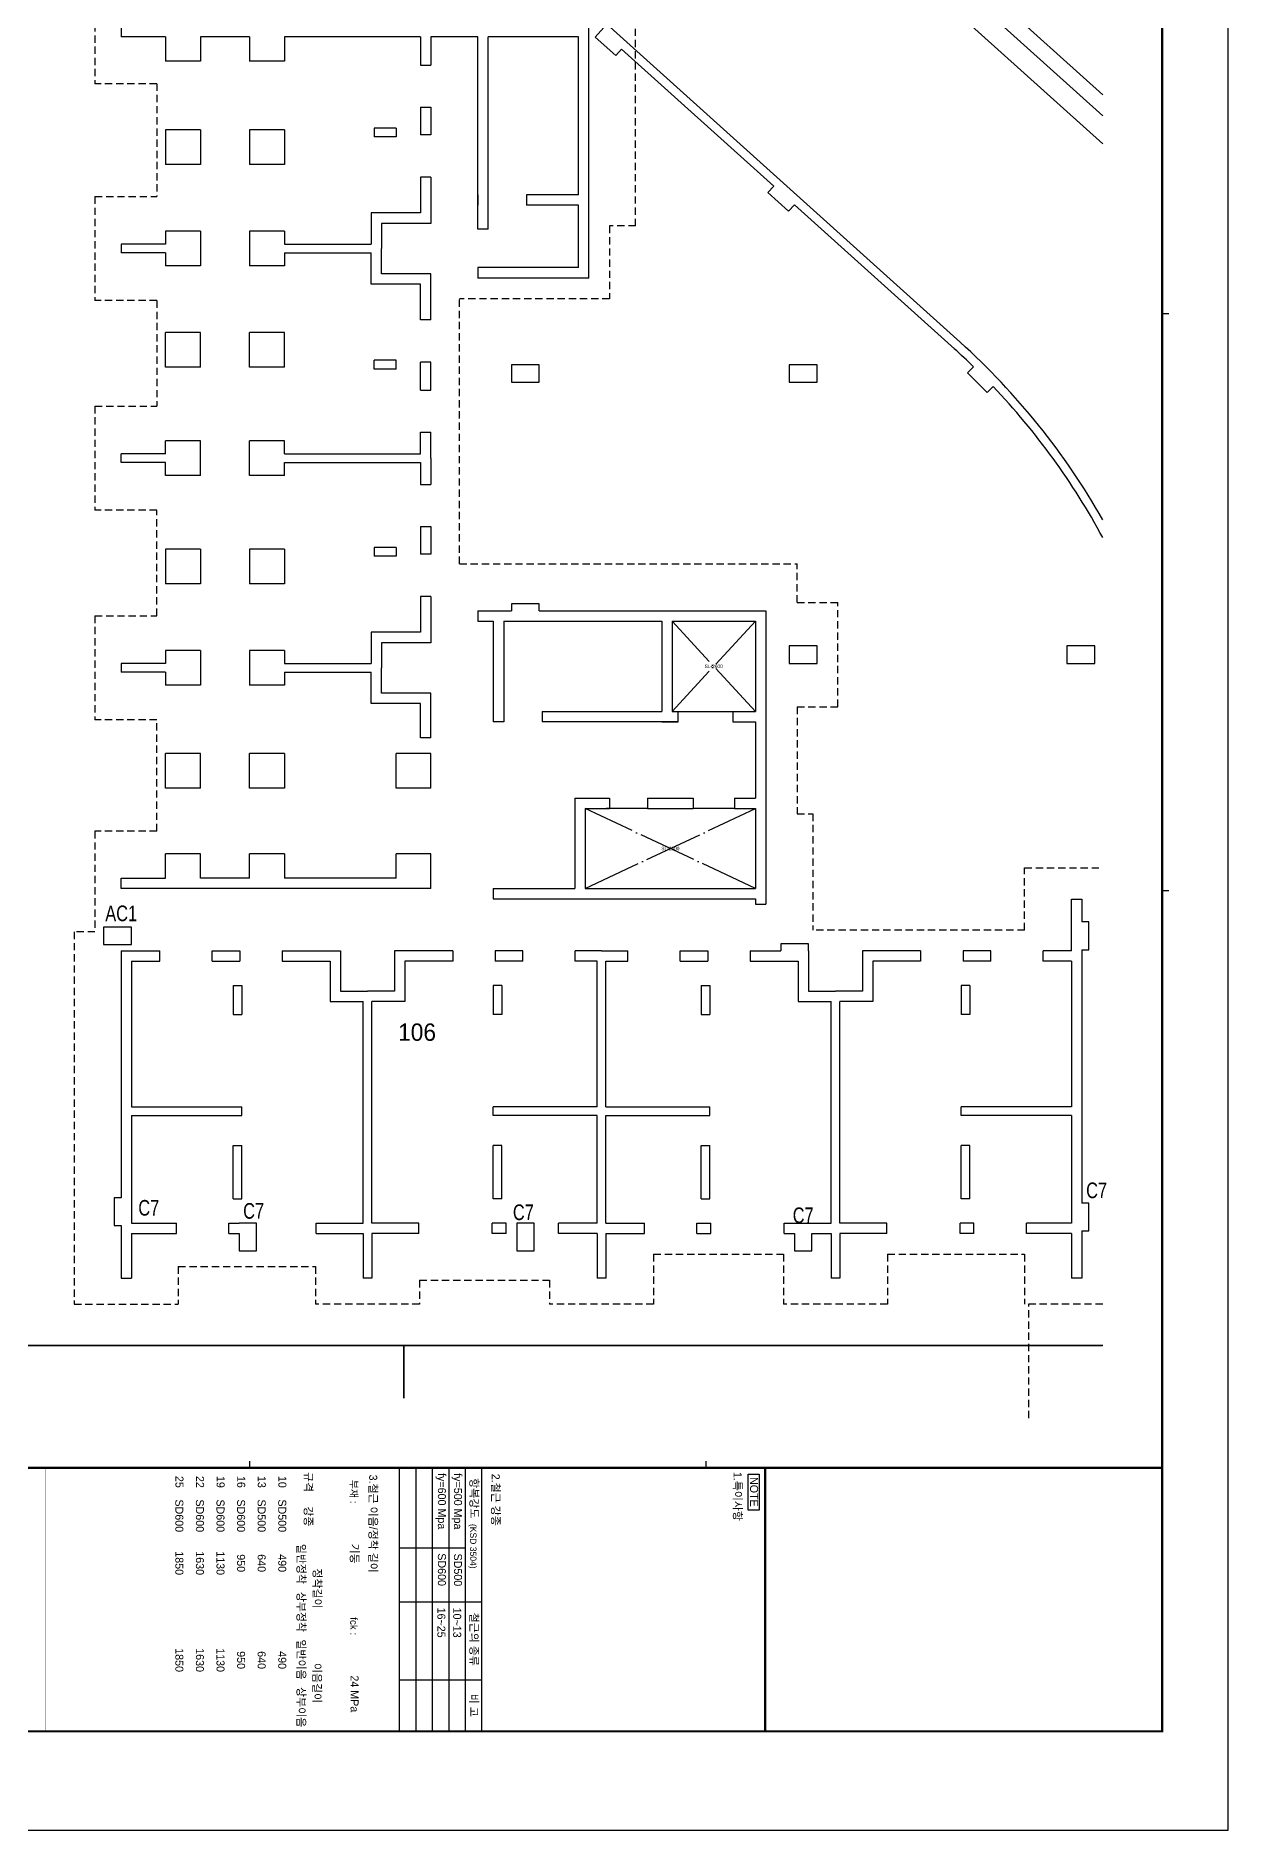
# Model space of a CAD drawing. Header units: millimetres. Extents: x 327808 to 2562540, y -728300 to 402793.
# Drawn here: x 426283 to 460627, y -503150 to -451458 of the extents above; entities that cross this region are included whole.
import ezdxf
from ezdxf.enums import TextEntityAlignment as Align

# ---------------------------------------------------------------- set-up
doc = ezdxf.new("R2010")
doc.units = ezdxf.units.MM
doc.header["$LTSCALE"] = 140
doc.linetypes.add('XS-기초$0$DDOT', pattern=[14, 12, -1, 0, -1])
doc.linetypes.add('XS-기초$0$HID', pattern=[2.3, 1.5, -0.8])
for name, color, linetype in [('CEN-P', 14, 'Continuous'), ('NAME-C', 1, 'Continuous'), ('XREBAR', 1, 'Continuous'), ('XS-기초$0$EL7', 7, 'Continuous'), ('XS-기초$0$OPEN', 9, 'XS-기초$0$DDOT'), ('XS-기초$0$WALL', 11, 'Continuous'), ('XS-기초$0$기초연단', 3, 'Continuous'), ('기초꺽임', 7, 'Continuous')]:
    doc.layers.add(name, color=color, linetype=linetype)
doc.layers.add('TEXT', color=3, linetype='Continuous', lineweight=9)
doc.layers.add('XS-기초$0$DEFPOINT', color=144, linetype='Continuous', plot=False)
doc.styles.add('XRebarSheet', font='HMKMRHD.TTF')
doc.styles.add('돋음', font='')
doc.styles.get('돋음').set_extended_font_data('Dotum')

# ---------------------------------------------------------------- blocks, each defined once
blk = doc.blocks.new('dhs_sheet2e')
at = {"color": 7}
for p, q in [((38004.8, 57331.7), (38004.8, 57531.5)), ((55508.9, 57331.7), (55508.9, 57531.5)), ((73013.1, 43498.2), (72813.3, 43498.2)), ((73013.1, 36694), (81003.6, 36694)), ((77085.8, 36694), (77085.8, 34197)), ((79453.7, 36694), (79453.7, 34197)), ((73013.1, 36194.6), (81003.6, 36194.6)), ((75452.6, 36194.6), (75452.6, 34197)), ((73013.1, 35695.2), (81003.6, 35695.2)), ((73013.1, 35195.8), (81003.6, 35195.8)), ((73013.1, 34696.4), (81003.6, 34696.4)), ((73013.1, 34197), (81003.6, 34197)), ((73013.1, 29664.7), (72813.3, 29664.7))]:
    blk.add_line(p, q, dxfattribs=at)
for points in [[(84000, 0), (84000, 59329.4), (0, 59329.4), (0, 0)], [(73208.2, 45108.5), (74292.8, 45108.5), (74292.8, 44775), (73208.2, 44775)]]:
    blk.add_lwpolyline(points, close=True, dxfattribs=at)
at = {"color": 30, "const_width": 64.9}
blk.add_lwpolyline([(81003.6, 57331.7), (2996.4, 57331.7), (2996.4, 1997.6), (81003.6, 1997.6)], close=True, dxfattribs=at)
at = {"color": 30}
for points, const_width in [([(73013.1, 1997.6), (73013.1, 57331.7)], 64.9), ([(73013.1, 45291.6), (81003.6, 45291.6)], 64.9), ([(73013.1, 37482.7), (81003.6, 37482.7)], 1.25)]:
    blk.add_lwpolyline(points, dxfattribs=dict(at, const_width=const_width))
at = {"ltscale": 2, "const_width": 1.25}
for points in [[(73013.1, 36694), (73013.1, 34197)], [(81003.6, 36694), (81003.6, 34197)], [(73013.1, 33114.4), (73013.1, 32518)], [(81003.6, 32518), (81003.6, 33114.4)], [(73013.1, 31595.4), (73013.1, 23480)], [(81003.6, 23480), (81003.6, 31595.4)]]:
    blk.add_lwpolyline(points, dxfattribs=at)
at = {"color": 7, "const_width": 1.25}
for points in [[(73013.1, 33114.4), (81003.6, 33114.4)], [(75010.7, 32518), (75010.7, 33114.4)], [(77008.3, 33114.4), (77008.3, 32518)], [(79005.9, 32518), (79005.9, 33114.4)], [(73013.1, 32518), (81003.6, 32518)], [(73013.1, 31920), (81003.6, 31920)], [(73839.2, 31920), (73839.2, 23480)], [(75231.7, 31920), (75231.7, 23480)], [(78117.6, 31920), (78117.6, 23480)], [(75231.7, 31445.6), (81003.6, 31445.6)], [(76674.7, 31445.6), (76674.7, 23480)], [(79560.6, 31445.6), (79560.6, 23480)], [(73013.1, 30971.1), (81003.6, 30971.1)], [(73013.1, 30346.9), (81003.6, 30346.9)], [(73013.1, 29722.6), (81003.6, 29722.6)], [(73013.1, 29098.3), (81003.6, 29098.3)], [(73013.1, 28474.1), (81003.6, 28474.1)], [(73013.1, 27849.8), (81003.6, 27849.8)], [(73013.1, 27225.6), (81003.6, 27225.6)], [(73013.1, 26601.3), (81003.6, 26601.3)], [(73013.1, 25977.1), (81003.6, 25977.1)], [(73013.1, 25352.8), (81003.6, 25352.8)], [(73013.1, 24728.5), (81003.6, 24728.5)], [(73013.1, 24104.3), (81003.6, 24104.3)], [(73013.1, 23480), (81003.6, 23480)]]:
    blk.add_lwpolyline(points, dxfattribs=at)
at = {"color": 7, "ltscale": 2, "const_width": 1.25}
blk.add_lwpolyline([(77008.3, 32518), (77008.3, 33114.4)], dxfattribs=at)
at = {"color": 7, "style": 'XRebarSheet'}
for s, height, p in [('NOTE', 242.71, (73292, 44833.7)), ('1.특이사항', 242.71, (73135.9, 44335.3)), ('2.철근 강종', 242.71, (73193, 37000.1)), ('3.철근 이음/정착 길이', 242.711, (73219.2, 33284.8))]:
    blk.add_text(s, height=height, dxfattribs=at).set_placement(p)
at = {"color": 3, "style": 'XRebarSheet'}
for s, height, p in [('항복강도', 242.71, (73329, 36346.4)), ('(KSD 3504)', 194.17, (74714.3, 36344.3)), ('철근의 종류', 242.71, (77406.6, 36345.3)), ('비 고', 242.71, (79864.2, 36338.4)), ('부재 :', 220, (73378.9, 32707.9)), ('fck :', 220, (77546.2, 32707.9)), ('규격', 242.71, (73138.4, 31320.7)), ('강종', 242.71, (74182, 31320.7))]:
    blk.add_text(s, height=height, dxfattribs=at).set_placement(p)
blk = doc.blocks.new('zdfgarse')
at = {"color": 255, "xscale": 0.25, "yscale": 0.25, "zscale": 0.25}
blk.add_blockref('dhs_sheet2e', (0, 0), dxfattribs=at)
at = {"color": 3, "style": 'XRebarSheet'}
for s, p in [('fy=500 Mpa', (18294, 8964)), ('SD500', (18903, 8964)), ('10~13', (19313, 8958)), ('fy=600 Mpa', (18293, 8842)), ('SD600', (18901, 8842)), ('16~25', (19313, 8838)), ('기둥', (18828, 8180)), ('24 MPa', (19827, 8180))]:
    blk.add_text(s, height=60.7, dxfattribs=at).set_placement(p)
for s, p in [('정착길이', (19168, 7928)), ('이음길이', (19885, 7926)), ('일반정착', (18982, 7806)), ('상부정착', (19346, 7806)), ('일반이음', (19707, 7806)), ('상부이음', (20068, 7806)), ('10', (18360, 7663)), ('SD500', (18617, 7662)), ('490', (18976, 7662)), ('490', (19711, 7662)), ('13', (18360, 7507)), ('SD500', (18617, 7506)), ('640', (18976, 7506)), ('640', (19711, 7506)), ('16', (18360, 7351)), ('SD600', (18617, 7350)), ('950', (18976, 7350)), ('950', (19711, 7350)), ('19', (18360, 7195)), ('SD600', (18617, 7194)), ('1130', (18976, 7194)), ('1130', (19711, 7194)), ('22', (18360, 7039)), ('SD600', (18617, 7038)), ('1630', (18976, 7038)), ('1630', (19711, 7038)), ('25', (18360, 6883)), ('SD600', (18617, 6882)), ('1850', (18976, 6882)), ('1850', (19711, 6882))]:
    blk.add_text(s, height=60.7, dxfattribs=at).set_placement(p, align=Align.MIDDLE_CENTER)
blk = doc.blocks.new('zdhdthbse')
at = {"layer": 'CEN-P', "color": 2}
blk.add_lwpolyline([(24577, -20020), (20091, -20020)], dxfattribs=at)
at = {"layer": 'XS-기초$0$EL7'}
for p, q in [((12345, -1755), (13915, -1755)), ((11460, -4555), (10270, -4555)), ((13970, -4555), (12780, -4555))]:
    blk.add_line(p, q, dxfattribs=at)
at = {"layer": 'XS-기초$0$OPEN'}
for p, q in [((14570, -1755), (12170, 845)), ((14570, 845), (12170, -1755)), ((14570, -6855), (9670, -4555)), ((9670, -6855), (14570, -4555))]:
    blk.add_line(p, q, dxfattribs=at)
at = {"layer": 'XS-기초$0$WALL', "color": 5}
for p, q in [((24577, 15406), (5167, 32883)), ((24577, 14599), (19949, 18765)), ((-3705, 17980), (-3705, 17680)), ((-2420, 17680), (-3705, 17680)), ((-2420, 17680), (-2420, 16980)), ((-1420, 17680), (-1420, 16980)), ((0, 17680), (-1420, 17680)), ((0, 17680), (0, 16980)), ((4920, 17680), (1000, 17680)), ((1000, 17680), (1000, 16980)), ((4920, 17680), (4920, 16865)), ((6570, 17680), (5220, 17680)), ((5220, 17680), (5220, 16865)), ((6570, 12140), (6570, 17680)), ((6870, 12140), (6870, 17680)), ((9470, 17680), (6870, 17680)), ((9470, 13130), (9470, 17680)), ((9770, 10730), (9770, 17980)), ((10286, 18047), (9952, 17675)), ((9952, 17675), (10546, 17140)), ((20467, 8879), (10286, 18047)), ((10546, 17140), (10713, 17325)), ((15098, 13378), (10713, 17325)), ((-1420, 16980), (-2420, 16980)), ((1000, 16980), (0, 16980)), ((4920, 16865), (5220, 16865)), ((4920, 15655), (5220, 15655)), ((4920, 15655), (4920, 14855)), ((5220, 15655), (5220, 14855)), ((-1420, 15000), (-2420, 15000)), ((-2420, 15000), (-2420, 14000)), ((-1420, 15000), (-1420, 14000)), ((1000, 15000), (0, 15000)), ((0, 15000), (0, 14000)), ((1000, 15000), (1000, 14000)), ((4220, 15050), (3590, 15050)), ((3590, 15050), (3590, 14800)), ((4220, 15050), (4220, 14800)), ((4220, 14800), (3590, 14800)), ((5220, 14855), (4920, 14855)), ((-1420, 14000), (-2420, 14000)), ((1000, 14000), (0, 14000)), ((5220, 13635), (4920, 13635)), ((4920, 13635), (4920, 12605)), ((5220, 13635), (5220, 12305)), ((6570, 13130), (6570, 12830)), ((9470, 13130), (7980, 13130)), ((7980, 13130), (7980, 12830)), ((15098, 13378), (14931, 13192)), ((14931, 13192), (15525, 12657)), ((3500, 12605), (3500, 11705)), ((4920, 12605), (3500, 12605)), ((9470, 12830), (7980, 12830)), ((9470, 11030), (9470, 12830)), ((15525, 12657), (15692, 12842)), ((20300, 8694), (15692, 12842)), ((-1420, 12080), (-2420, 12080)), ((-2420, 12080), (-2420, 11705)), ((-1420, 12080), (-1420, 11080)), ((1000, 12080), (0, 12080)), ((0, 12080), (0, 11080)), ((1000, 12080), (1000, 11705)), ((3800, 12305), (3800, 11580)), ((5220, 12305), (3800, 12305)), ((6870, 12140), (6570, 12140)), ((-3705, 11705), (-3705, 11455)), ((-2420, 11705), (-3705, 11705)), ((-2420, 11455), (-3705, 11455)), ((-2420, 11455), (-2420, 11080)), ((1000, 11705), (3500, 11705)), ((1000, 11455), (3500, 11455)), ((1000, 11455), (1000, 11080)), ((3500, 10555), (3500, 11455)), ((3800, 10855), (3800, 11580)), ((-1420, 11080), (-2420, 11080)), ((1000, 11080), (0, 11080)), ((9470, 11030), (6570, 11030)), ((6570, 11030), (6570, 10730)), ((4920, 10555), (3500, 10555)), ((5220, 10855), (3800, 10855)), ((4920, 9525), (4920, 10555)), ((5220, 9525), (5220, 10855)), ((9770, 10730), (6570, 10730)), ((5220, 9525), (4920, 9525)), ((-2420, 8160), (-2420, 9160)), ((-1420, 9160), (-2420, 9160)), ((-1420, 8160), (-1420, 9160)), ((0, 8160), (0, 9160)), ((1000, 9160), (0, 9160)), ((1000, 8160), (1000, 9160)), ((4220, 8360), (3590, 8360)), ((3590, 8110), (3590, 8360)), ((4220, 8110), (4220, 8360)), ((5220, 8305), (4920, 8305)), ((4920, 7505), (4920, 8305)), ((5220, 7505), (5220, 8305)), ((-1420, 8160), (-2420, 8160)), ((1000, 8160), (0, 8160)), ((4220, 8110), (3590, 8110)), ((7545, 8230), (7545, 7730)), ((8345, 8230), (7545, 8230)), ((8345, 7730), (8345, 8230)), ((15545, 8230), (15545, 7730)), ((16345, 8230), (15545, 8230)), ((16345, 7730), (16345, 8230)), ((20856, 8174), (20678, 7998)), ((20678, 7998), (21241, 7429)), ((4920, 7505), (5220, 7505)), ((7545, 7730), (8345, 7730)), ((15545, 7730), (16345, 7730)), ((21419, 7605), (21241, 7429)), ((4920, 6295), (5220, 6295)), ((4920, 5665), (4920, 6295)), ((5220, 5540), (5220, 6295)), ((-2420, 5665), (-2420, 6040)), ((-1420, 6040), (-2420, 6040)), ((-1420, 5040), (-1420, 6040)), ((0, 5040), (0, 6040)), ((1000, 6040), (0, 6040)), ((1000, 5665), (1000, 6040)), ((-3705, 5415), (-3705, 5665)), ((-2420, 5665), (-3705, 5665)), ((-2420, 5415), (-3705, 5415)), ((-2420, 5040), (-2420, 5415)), ((1000, 5665), (4920, 5665)), ((1000, 5415), (4920, 5415)), ((1000, 5040), (1000, 5415)), ((4920, 5415), (4920, 4785)), ((5220, 5540), (5220, 4785)), ((-1420, 5040), (-2420, 5040)), ((1000, 5040), (0, 5040)), ((4920, 4785), (5220, 4785)), ((4920, 3575), (5220, 3575)), ((4920, 3575), (4920, 2775)), ((5220, 3575), (5220, 2775)), ((-1420, 2920), (-2420, 2920)), ((-2420, 2920), (-2420, 1920)), ((-1420, 2920), (-1420, 1920)), ((1000, 2920), (0, 2920)), ((0, 2920), (0, 1920)), ((1000, 2920), (1000, 1920)), ((4220, 2970), (3590, 2970)), ((3590, 2970), (3590, 2720)), ((4220, 2720), (3590, 2720)), ((4220, 2970), (4220, 2720)), ((5220, 2775), (4920, 2775)), ((-1420, 1920), (-2420, 1920)), ((1000, 1920), (0, 1920)), ((5220, 1555), (4920, 1555)), ((4920, 1555), (4920, 525)), ((5220, 1555), (5220, 225)), ((6570, 1145), (6570, 845)), ((6570, 1145), (7545, 1145)), ((8345, 1345), (7545, 1345)), ((7545, 1345), (7545, 1145)), ((8345, 1145), (8345, 1345)), ((8345, 1145), (14870, 1145)), ((14870, 1145), (14870, -7305)), ((3500, 525), (3500, -375)), ((4920, 525), (3500, 525)), ((6570, 845), (7020, 845)), ((7020, 845), (7020, -2055)), ((7320, 845), (11870, 845)), ((7320, 845), (7320, -2055)), ((11870, 845), (11870, -1755)), ((12170, 845), (14570, 845)), ((12170, 845), (12170, -1755)), ((14570, 845), (14570, -1755)), ((-1420, 0), (-2420, 0)), ((-2420, 0), (-2420, -375)), ((-1420, 0), (-1420, -1000)), ((1000, 0), (0, 0)), ((0, 0), (0, -1000)), ((1000, 0), (1000, -375)), ((3800, 225), (3800, -500)), ((5220, 225), (3800, 225)), ((15545, 130), (15545, -370)), ((16345, 130), (15545, 130)), ((16345, -370), (16345, 130)), ((23545, 130), (23545, -370)), ((24345, 130), (23545, 130)), ((24345, -370), (24345, 130)), ((-3705, -375), (-3705, -625)), ((-2420, -375), (-3705, -375)), ((1000, -375), (3500, -375)), ((3800, -1225), (3800, -500)), ((15545, -370), (16345, -370)), ((23545, -370), (24345, -370)), ((-2420, -625), (-3705, -625)), ((-2420, -625), (-2420, -1000)), ((-1420, -1000), (-2420, -1000)), ((1000, -1000), (0, -1000)), ((1000, -625), (3500, -625)), ((1000, -625), (1000, -1000)), ((3500, -1525), (3500, -625)), ((4920, -1525), (3500, -1525)), ((5220, -1225), (3800, -1225)), ((4920, -2520), (4920, -1525)), ((5220, -2520), (5220, -1225)), ((7320, -2055), (7020, -2055)), ((8430, -1755), (11870, -1755)), ((8430, -1755), (8430, -2055)), ((12345, -2055), (8430, -2055)), ((11870, -2055), (12345, -2055)), ((12170, -1755), (12345, -1755)), ((12345, -2055), (12345, -1755)), ((13915, -1755), (14570, -1755)), ((13915, -1755), (13915, -2055)), ((13915, -2055), (14570, -2055)), ((14570, -2055), (14570, -4255)), ((5220, -2520), (4920, -2520)), ((-2420, -3970), (-2420, -2970)), ((-1420, -2970), (-2420, -2970)), ((-1420, -3970), (-1420, -2970)), ((0, -3970), (0, -2970)), ((1000, -2970), (0, -2970)), ((1000, -2970), (1000, -3970)), ((4220, -3970), (4220, -2970)), ((5220, -2970), (4220, -2970)), ((5220, -3970), (5220, -2970)), ((-1420, -3970), (-2420, -3970)), ((1000, -3970), (0, -3970)), ((5220, -3970), (4220, -3970)), ((9370, -4255), (9370, -6855)), ((9370, -4255), (10370, -4255)), ((9670, -4555), (9670, -6855)), ((9670, -4555), (10370, -4555)), ((10370, -4255), (10370, -4555)), ((11460, -4255), (12780, -4255)), ((11460, -4255), (11460, -4555)), ((11460, -4555), (12780, -4555)), ((12780, -4255), (12780, -4555)), ((13970, -4255), (14570, -4255)), ((13970, -4255), (13970, -4555)), ((13970, -4555), (14570, -4555)), ((14570, -4555), (14570, -6855)), ((-2420, -6555), (-2420, -5855)), ((-1420, -5855), (-2420, -5855)), ((-1420, -6555), (-1420, -5855)), ((0, -6555), (0, -5855)), ((1000, -5855), (0, -5855)), ((1000, -5855), (1000, -6555)), ((4220, -6555), (4220, -5855)), ((5220, -5855), (4220, -5855)), ((5220, -6855), (5220, -5855)), ((-3705, -6855), (-3705, -6555)), ((-3705, -6555), (-2420, -6555)), ((0, -6555), (-1420, -6555)), ((4220, -6555), (1000, -6555)), ((5220, -6855), (-3705, -6855)), ((7020, -6855), (7020, -7155)), ((7020, -6855), (9370, -6855)), ((7020, -7155), (14570, -7155)), ((9670, -6855), (14570, -6855)), ((14570, -7155), (14570, -7305)), ((23675, -8655), (23675, -7165)), ((23675, -7165), (23975, -7165)), ((23975, -7165), (23975, -7820)), ((14570, -7305), (14870, -7305)), ((-4205, -7970), (-4205, -8470)), ((-3405, -7970), (-4205, -7970)), ((-3405, -8470), (-3405, -7970)), ((24175, -7820), (23975, -7820)), ((24175, -8620), (24175, -7820)), ((-4205, -8470), (-3405, -8470)), ((-3705, -8655), (-2590, -8655)), ((-3705, -8655), (-3705, -15770)), ((-2590, -8955), (-2590, -8655)), ((-1080, -8955), (-1080, -8655)), ((-1080, -8655), (-280, -8655)), ((-280, -8655), (-280, -8955)), ((940, -8655), (940, -8955)), ((940, -8655), (2620, -8655)), ((2620, -8655), (2620, -9815)), ((5850, -8655), (4170, -8655)), ((4170, -8655), (4170, -9815)), ((5850, -8655), (5850, -8955)), ((7070, -8655), (7070, -8955)), ((7870, -8655), (7070, -8655)), ((7870, -8955), (7870, -8655)), ((9380, -8955), (9380, -8655)), ((10135, -8655), (9380, -8655)), ((10135, -8655), (10890, -8655)), ((10890, -8955), (10890, -8655)), ((12400, -8955), (12400, -8655)), ((12400, -8655), (13200, -8655)), ((13200, -8655), (13200, -8955)), ((14420, -8655), (14420, -8955)), ((14420, -8655), (15300, -8655)), ((16100, -8455), (15300, -8455)), ((15300, -8455), (15300, -8655)), ((16100, -8655), (16100, -8455)), ((16100, -8655), (16100, -9815)), ((19330, -8655), (17650, -8655)), ((17650, -8655), (17650, -9815)), ((19330, -8655), (19330, -8955)), ((20550, -8655), (20550, -8955)), ((21350, -8655), (20550, -8655)), ((21350, -8955), (21350, -8655)), ((22860, -8955), (22860, -8655)), ((23675, -8655), (22860, -8655)), ((23975, -8620), (23975, -15920)), ((23975, -8620), (24175, -8620)), ((-3405, -8955), (-2590, -8955)), ((-3405, -8955), (-3405, -13150)), ((-1080, -8955), (-280, -8955)), ((940, -8955), (2320, -8955)), ((2320, -8955), (2320, -10115)), ((5850, -8955), (4470, -8955)), ((4470, -8955), (4470, -10115)), ((7870, -8955), (7070, -8955)), ((10010, -8955), (9380, -8955)), ((10010, -13150), (10010, -8955)), ((10260, -13150), (10260, -8955)), ((10260, -8955), (10890, -8955)), ((12400, -8955), (13200, -8955)), ((14420, -8955), (15800, -8955)), ((15800, -8955), (15800, -10115)), ((19330, -8955), (17950, -8955)), ((17950, -8955), (17950, -10115)), ((21350, -8955), (20550, -8955)), ((23675, -8955), (22860, -8955)), ((23675, -8955), (23675, -13150)), ((-475, -9655), (-475, -10485)), ((-475, -9655), (-225, -9655)), ((-225, -9655), (-225, -10485)), ((2620, -9815), (3395, -9815)), ((4170, -9815), (3395, -9815)), ((7015, -9655), (7015, -10485)), ((7265, -9655), (7015, -9655)), ((7265, -9655), (7265, -10485)), ((13005, -9655), (13005, -10485)), ((13005, -9655), (13255, -9655)), ((13255, -9655), (13255, -10485)), ((16100, -9815), (16875, -9815)), ((17650, -9815), (16875, -9815)), ((20495, -9655), (20495, -10485)), ((20745, -9655), (20495, -9655)), ((20745, -9655), (20745, -10485)), ((2320, -10115), (3270, -10115)), ((3270, -16495), (3270, -10115)), ((3520, -16495), (3520, -10115)), ((4470, -10115), (3520, -10115)), ((15800, -10115), (16750, -10115)), ((16750, -16495), (16750, -10115)), ((17000, -16495), (17000, -10115)), ((17950, -10115), (17000, -10115)), ((-475, -10485), (-225, -10485)), ((7265, -10485), (7015, -10485)), ((13005, -10485), (13255, -10485)), ((20745, -10485), (20495, -10485)), ((-3405, -13150), (-225, -13150)), ((-3405, -13400), (-225, -13400)), ((-3405, -13400), (-3405, -16495)), ((-225, -13400), (-225, -13150)), ((10010, -13150), (7015, -13150)), ((7015, -13400), (7015, -13150)), ((10010, -13400), (7015, -13400)), ((10010, -16495), (10010, -13400)), ((10260, -13150), (13255, -13150)), ((10260, -16495), (10260, -13400)), ((10260, -13400), (13255, -13400)), ((13255, -13400), (13255, -13150)), ((23675, -13150), (20495, -13150)), ((20495, -13400), (20495, -13150)), ((23675, -13400), (20495, -13400)), ((23675, -13400), (23675, -16495)), ((-475, -15795), (-475, -14260)), ((-475, -14260), (-225, -14260)), ((-225, -15795), (-225, -14260)), ((7015, -15795), (7015, -14260)), ((7265, -14260), (7015, -14260)), ((7265, -15795), (7265, -14260)), ((13005, -15795), (13005, -14260)), ((13005, -14260), (13255, -14260)), ((13255, -15795), (13255, -14260)), ((20495, -15795), (20495, -14260)), ((20745, -14260), (20495, -14260)), ((20745, -15795), (20745, -14260)), ((-3705, -15770), (-3905, -15770)), ((-3905, -15770), (-3905, -16570)), ((-475, -15795), (-225, -15795)), ((7265, -15795), (7015, -15795)), ((13005, -15795), (13255, -15795)), ((20745, -15795), (20495, -15795)), ((24175, -15920), (23975, -15920)), ((24175, -16720), (24175, -15920)), ((-3405, -16495), (-2105, -16495)), ((-2105, -16795), (-2105, -16495)), ((-595, -16495), (-305, -16495)), ((-595, -16795), (-595, -16495)), ((195, -16495), (-305, -16495)), ((195, -17295), (195, -16495)), ((1915, -16495), (3270, -16495)), ((1915, -16795), (1915, -16495)), ((4875, -16495), (3520, -16495)), ((4875, -16795), (4875, -16495)), ((7385, -16495), (6985, -16495)), ((6985, -16795), (6985, -16495)), ((7385, -16795), (7385, -16495)), ((8195, -16495), (7695, -16495)), ((7695, -16495), (7695, -17295)), ((8195, -17295), (8195, -16495)), ((8895, -16795), (8895, -16495)), ((10010, -16495), (8895, -16495)), ((10260, -16495), (11375, -16495)), ((11375, -16795), (11375, -16495)), ((12885, -16495), (13285, -16495)), ((12885, -16795), (12885, -16495)), ((13285, -16795), (13285, -16495)), ((15395, -16495), (16750, -16495)), ((15395, -16795), (15395, -16495)), ((18355, -16495), (17000, -16495)), ((18355, -16795), (18355, -16495)), ((20865, -16495), (20465, -16495)), ((20465, -16795), (20465, -16495)), ((20865, -16795), (20865, -16495)), ((22375, -16795), (22375, -16495)), ((23675, -16495), (22375, -16495)), ((-3905, -16570), (-3705, -16570)), ((-3705, -16570), (-3705, -18080)), ((-3405, -16795), (-2105, -16795)), ((-3405, -16795), (-3405, -18080)), ((-595, -16795), (-305, -16795)), ((-305, -16795), (-305, -17295)), ((1915, -16795), (3270, -16795)), ((3270, -16795), (3270, -18080)), ((4875, -16795), (3520, -16795)), ((3520, -16795), (3520, -18080)), ((7385, -16795), (6985, -16795)), ((10010, -16795), (8895, -16795)), ((10010, -16795), (10010, -18080)), ((10260, -16795), (11375, -16795)), ((10260, -16795), (10260, -18080)), ((12885, -16795), (13285, -16795)), ((15395, -16795), (15695, -16795)), ((15695, -16795), (15695, -17295)), ((16195, -16795), (16750, -16795)), ((16195, -17295), (16195, -16795)), ((16750, -16795), (16750, -18080)), ((18355, -16795), (17000, -16795)), ((17000, -16795), (17000, -18080)), ((20865, -16795), (20465, -16795)), ((23675, -16795), (22375, -16795)), ((23675, -16795), (23675, -18080)), ((23975, -16720), (23975, -18080)), ((23975, -16720), (24175, -16720)), ((-305, -17295), (195, -17295)), ((7695, -17295), (8195, -17295)), ((15695, -17295), (16195, -17295)), ((-3705, -18080), (-3405, -18080)), ((3520, -18080), (3270, -18080)), ((10260, -18080), (10010, -18080)), ((17000, -18080), (16750, -18080)), ((23975, -18080), (23675, -18080))]:
    blk.add_line(p, q, dxfattribs=at)
for radius, start, end in [(20500, 29.5887, 48), (20250, 45.845, 48), (20250, 28.3181, 43.5813)]:
    blk.add_arc((6750, -6355), radius, start, end, dxfattribs=at)
at = {"layer": 'XS-기초$0$기초연단'}
blk.add_line((24577, 16012), (5839, 32883), dxfattribs=at)
at = {"layer": 'XS-기초$0$기초연단', "linetype": 'XS-기초$0$HID'}
for p, q in [((-4455, 19330), (-4455, 16330)), ((11120, 12230), (11120, 18580)), ((-2670, 16330), (-4455, 16330)), ((-2670, 16330), (-2670, 13080)), ((-4455, 13080), (-2670, 13080)), ((-4455, 13080), (-4455, 10080)), ((10370, 12230), (10370, 10130)), ((11120, 12230), (10370, 12230)), ((-2670, 10080), (-4455, 10080)), ((-2670, 10080), (-2670, 7040)), ((6045, 2495), (6045, 10130)), ((10370, 10130), (6045, 10130)), ((-4455, 7040), (-2670, 7040)), ((-4455, 7040), (-4455, 4040)), ((-2670, 4040), (-4455, 4040)), ((-2670, 1000), (-2670, 4040)), ((6045, 2495), (15770, 2495)), ((15770, 1380), (15770, 2495)), ((15770, 1380), (16945, 1380)), ((16945, -1620), (16945, 1380)), ((-4455, 1000), (-2670, 1000)), ((-4455, 1000), (-4455, -2000)), ((-2670, -2000), (-4455, -2000)), ((-2670, -5205), (-2670, -2000)), ((15770, -1620), (16945, -1620)), ((15770, -1620), (15770, -4705)), ((15770, -4705), (16220, -4705)), ((16220, -4705), (16220, -8055)), ((-2670, -5205), (-4455, -5205)), ((-4455, -5205), (-4455, -8105)), ((22325, -6265), (24577, -6265)), ((22325, -8055), (22325, -6265)), ((-5055, -8105), (-5055, -18830)), ((-4455, -8105), (-5055, -8105)), ((22325, -8055), (16220, -8055)), ((11635, -17395), (11635, -18830)), ((11635, -17395), (15375, -17395)), ((15375, -17395), (15375, -18830)), ((18375, -17395), (18375, -18830)), ((18375, -17395), (22325, -17395)), ((22325, -17395), (22325, -18830)), ((-2055, -17745), (1895, -17745)), ((-2055, -17745), (-2055, -18830)), ((1895, -17745), (1895, -18830)), ((4895, -18145), (4895, -18830)), ((4895, -18145), (8635, -18145)), ((8635, -18145), (8635, -18830)), ((-5055, -18830), (-2055, -18830)), ((4895, -18830), (1895, -18830)), ((11635, -18830), (8635, -18830)), ((18375, -18830), (15375, -18830)), ((24577, -18830), (22325, -18830)), ((22445, -22117), (22445, -18830))]:
    blk.add_line(p, q, dxfattribs=at)
at = {"layer": '기초꺽임', "color": 1, "const_width": 50}
blk.add_lwpolyline([(-21405, 32883), (-21405, 19580), (-11405, 19580), (-11405, -20020), (24577, -20020)], dxfattribs=at)
at = {"layer": '기초꺽임', "color": 3, "const_width": 50}
blk.add_lwpolyline([(4445, -20020), (4445, -21544)], dxfattribs=at)
at = {"layer": 'TEXT', "extrusion": (2.94245e-18, 9.64033e-08, 1), "style": '돋음'}
blk.add_text('106', height=500, rotation=0, dxfattribs=at).set_placement((4823, -10995, 0), align=Align.MIDDLE_CENTER)
at = {"layer": 'XS-기초$0$DEFPOINT', "color": 2, "style": '돋음'}
for p in [(13370, -455), (12120, -5705)]:
    blk.add_text('SL-2600', height=100, dxfattribs=at).set_placement(p, align=Align.MIDDLE_CENTER)

msp = doc.modelspace()

# ---------------------------------------------------------------- block references
at = {"xscale": 3.799999967408979, "yscale": 3.799999967408979, "zscale": 3.799999967408979, "rotation": 270}
msp.add_blockref('zdfgarse', (404263.6, -423349.6), dxfattribs=at)
at = {"layer": 'XREBAR'}
msp.add_blockref('zdhdthbse', (432440, -469165), dxfattribs=at)

# ---------------------------------------------------------------- texts
at = {"layer": 'NAME-C', "style": '돋음', "width": 0.8}
for s, p in [('AC1', (428740, -476737.9)), ('C7', (456838.1, -484717.4)), ('C7', (429535, -485221)), ('C7', (432555, -485310)), ('C7', (440325, -485350)), ('C7', (448386.1, -485436.2))]:
    msp.add_text(s, height=450, dxfattribs=at).set_placement(p, align=Align.MIDDLE)

doc.saveas('drawing.dxf')
